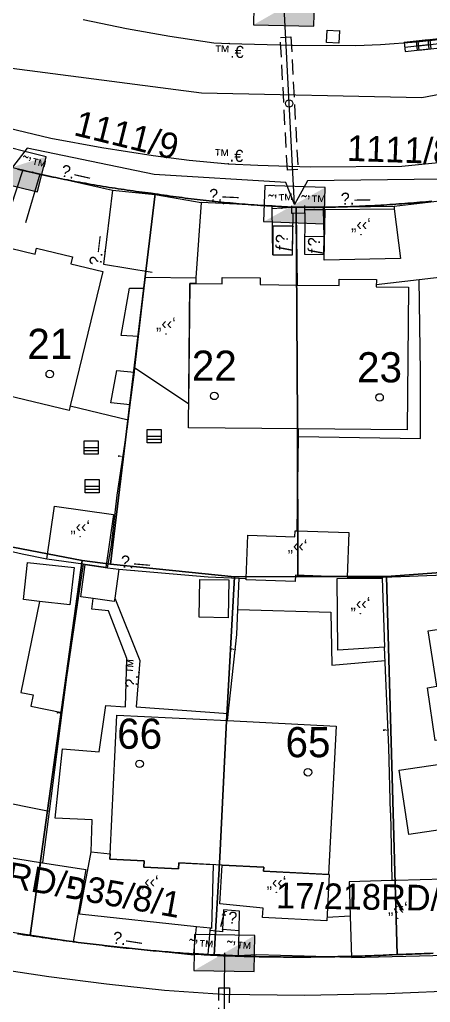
# Model space of a CAD drawing. Header units: metres. Extents: x 218299 to 220222, y 572714 to 574340.
# Drawn here: x 218838.7 to 218865.9, y 573482.5 to 573547.7 of the extents above; entities that cross this region are included whole.
import ezdxf
from ezdxf.enums import TextEntityAlignment as Align

# ---------------------------------------------------------------- set-up
doc = ezdxf.new("R2010")
doc.units = ezdxf.units.M
doc.header["$MEASUREMENT"] = 0
doc.linetypes.add('DASH15', pattern=[1.5, 1, -0.5])
for name, color, linetype in [('1602', 44, 'Continuous'), ('1603', 44, 'Continuous'), ('6151', 102, 'CABLEUNDEXIST03'), ('6261', 7, 'Continuous'), ('6701', 7, 'DASH15'), ('6916', 7, 'Continuous'), ('A_POINTS', 2, 'Continuous'), ('M2200', 253, 'Continuous'), ('M2207', 253, 'Continuous'), ('M2401', 7, 'Continuous'), ('M2404', 7, 'Continuous'), ('M2407', 253, 'Continuous'), ('M2408', 253, 'Continuous'), ('M2412', 253, 'Continuous'), ('M2420', 253, 'Continuous'), ('M2601', 253, 'Continuous'), ('M2602', 253, 'Continuous'), ('M2605', 253, 'Continuous'), ('M2612', 253, 'Continuous'), ('M4903', 253, 'Continuous'), ('M5203', 253, 'Continuous'), ('M5250', 253, 'Continuous')]:
    doc.layers.add(name, color=color, linetype=linetype)
doc.styles.add('HEBTXT', font='HEBTXT')
doc.styles.add('MAVAT_HEBTXT', font='HEBTXT')
doc.linetypes.add('CABLEUNDEXIST03', pattern='A,3.5,[222,elecad.shx,S=0.01,R=0,X=0,Y=0],1.5', length=5)

# ---------------------------------------------------------------- blocks, each defined once
blk = doc.blocks.new('6261')
blk.add_lwpolyline([(-2, -1.2), (2, -1.2), (2, 1.2), (-2, 1.2)], close=True)
at = {"color": 0}
blk.add_solid([(2, 1.2), (-2, -1.2), (2, -1.2)], dxfattribs=at)
at = {"color": 0, "style": 'HEBTXT'}
blk.add_attdef('PIL_NAME', (2.689, 2.418), '', height=1.7, dxfattribs=at)
at = {"style": 'HEBTXT'}
blk.add_attdef('CAMUT_MONIM', (2.489, 0.218), '', height=1.7, dxfattribs=at)
at = {"color": 0, "style": 'HEBTXT', "flags": 1}
for tag, p in [('TYPE', (2.585, -1.773)), ('MAP_TYPE', (2.689, -3.782))]:
    blk.add_attdef(tag, p, '', height=1.7, dxfattribs=at)
blk = doc.blocks.new('6916')
at = {"layer": 'A_POINTS'}
blk.add_circle((0, 0), 0.25, dxfattribs=at)
at = {"color": 0, "style": 'HEBTXT'}
for tag, p in [('HTCH', (0.006, 3.527)), ('PIPE', (0.049, 1.33))]:
    blk.add_attdef(tag, text='', height=1.7, dxfattribs=at).set_placement(p, align=Align.MIDDLE_CENTER)
blk = doc.blocks.new('1603')
at = {"layer": 'A_POINTS'}
blk.add_circle((0, 0), 0.25, dxfattribs=at)
at = {"color": 0, "style": 'HEBTXT'}
blk.add_attdef('PARCEL_NUM', text='', height=2, dxfattribs=at).set_placement((0, 1), align=Align.CENTER)
at = {"color": 0, "style": 'HEBTXT', "flags": 1}
blk.add_attdef('LOT_NUM', text='', height=2, dxfattribs=at).set_placement((0, -2.5), align=Align.CENTER)
blk = doc.blocks.new('M2404')
blk.add_circle((0, 0), 0.025)
at = {"style": 'MAVAT_HEBTXT'}
blk.add_attdef('NAME', text='', height=0.8, dxfattribs=at).set_placement((0, 1.59), align=Align.MIDDLE)
blk = doc.blocks.new('M2407')
blk.add_circle((0, 0), 0.025)
at = {"style": 'MAVAT_HEBTXT'}
blk.add_attdef('NAME', text='', height=0.8, dxfattribs=at).set_placement((0, 1.59), align=Align.MIDDLE)
blk = doc.blocks.new('M2601')
blk.add_circle((0, 0), 0.025)
at = {"style": 'MAVAT_HEBTXT'}
blk.add_attdef('NAME', text='', height=0.8, dxfattribs=at).set_placement((0, 1.59), align=Align.MIDDLE)
blk = doc.blocks.new('M2605')
blk.add_circle((0, 0), 0.025)
at = {"style": 'MAVAT_HEBTXT'}
blk.add_attdef('NAME', text='', height=0.8, dxfattribs=at).set_placement((0, 1.59), align=Align.MIDDLE)
blk = doc.blocks.new('M2612')
blk.add_circle((0, 0), 0.025)
at = {"style": 'MAVAT_HEBTXT'}
blk.add_attdef('NAME', text='', height=0.8, dxfattribs=at).set_placement((0, 1.59), align=Align.MIDDLE)
blk = doc.blocks.new('M2207')
blk.add_circle((0, 0), 0.025)
at = {"style": 'MAVAT_HEBTXT'}
blk.add_attdef('NAME', text='', height=0.8, dxfattribs=at).set_placement((0, 1.59), align=Align.MIDDLE)
blk = doc.blocks.new('M2412')
blk.add_circle((0, 0), 0.025)
at = {"style": 'MAVAT_HEBTXT'}
blk.add_attdef('NAME', text='', height=0.8, dxfattribs=at).set_placement((0, 1.59), align=Align.MIDDLE)
blk = doc.blocks.new('M5250')
blk.add_circle((0, 0), 0.025)
at = {"style": 'MAVAT_HEBTXT'}
blk.add_attdef('NAME', text='', height=0.8, dxfattribs=at).set_placement((0, 1.25), align=Align.MIDDLE)
blk = doc.blocks.new('M5203')
for points in [[(1.54, -1.47), (-1.54, -1.47), (-1.54, 1.47), (1.54, 1.47)], [(-1.54, 0), (1.54, 0)], [(1.54, 1.47), (1.54, -1.47)], [(-1.54, -0.66), (1.54, -0.66)]]:
    blk.add_lwpolyline(points)
at = {"style": 'MAVAT_HEBTXT', "flags": 1}
for tag, p in [('MARK', (0, 3.2)), ('HEIGHT', (0, -3.3)), ('NAME', (0, -5.87))]:
    blk.add_attdef(tag, text='', height=0.8, dxfattribs=at).set_placement(p, align=Align.MIDDLE)
blk = doc.blocks.new('M4903')
blk.add_lwpolyline([(-1.6, -0.59), (1.6, -0.59), (1.6, 0.62), (-1.6, 0.62)], close=True)
for points in [[(-1.57, 0), (1.57, 0)], [(0, 0.62), (0, -0.59)]]:
    blk.add_lwpolyline(points)
at = {"style": 'MAVAT_HEBTXT', "flags": 1}
for tag, p in [('MARK', (0, 1.87)), ('IL', (0, -6.97))]:
    blk.add_attdef(tag, text='', height=0.8, dxfattribs=at).set_placement(p, align=Align.MIDDLE)
at = {"style": 'MAVAT_HEBTXT'}
for tag, p in [('HEIGHT', (0, -1.84)), ('NAME', (0, -4.41))]:
    blk.add_attdef(tag, text='', height=0.8, dxfattribs=at).set_placement(p, align=Align.MIDDLE)
blk = doc.blocks.new('111')
at = {"layer": 'M2200'}
blk.add_polyline3d([(218837.223, 573532.717, 579.277), (218839.675, 573532.124, 579.291), (218839.772, 573532.526, 579.291), (218842.155, 573531.95, 579.291), (218842.043, 573531.488, 579.291), (218844.163, 573530.975, 579.291), (218842.011, 573522.072, 579.436), (218841.932, 573521.746, 579.441), (218834.849, 573523.458, 579.351)], dxfattribs=at)
for points in [[(218864.323, 573520.468, 579.651), (218857.133, 573520.536, 579.651), (218849.829, 573520.605, 579.651), (218849.92, 573530.182, 579.651), (218849.92, 573530.182, 579.651), (218852.06, 573530.162, 579.651), (218852.064, 573530.567, 579.651), (218854.595, 573530.543, 579.651), (218854.591, 573530.099, 579.651), (218857.056, 573530.075, 579.651), (218859.809, 573530.049, 579.651), (218859.813, 573530.464, 579.651), (218862.278, 573530.441, 579.651), (218862.274, 573529.953, 579.651), (218864.413, 573529.933, 579.651), (218864.323, 573520.468, 579.651)], [(218882.498, 573493.651, 576.6), (218875.487, 573492.597, 576.6), (218875.836, 573489.966, 575.88), (218875.65, 573489.94, 575.88), (218868.681, 573488.961, 575.88), (218868.681, 573488.961, 575.88), (218868.285, 573491.59, 576.6), (218868.159, 573491.571, 576.6), (218867.77, 573494.156, 577.56), (218866.652, 573493.988, 577.078), (218864.425, 573493.653, 576.12), (218863.784, 573497.911, 576.36), (218867.235, 573498.43, 579.48), (218866.998, 573500.006, 580.2), (218866.181, 573499.883, 580.2), (218865.655, 573503.381, 579.72), (218866.274, 573503.474, 579.72), (218865.72, 573507.157, 578.04), (218870.982, 573507.949, 578.04), (218871.081, 573507.296, 578.28), (218880.644, 573508.734, 580.44), (218881.576, 573502.536, 580.44), (218881.171, 573502.475, 580.44)], [(218845.099, 573501.561, 576.951), (218852.417, 573501.198, 576.981), (218859.607, 573500.841, 577.011), (218859.118, 573490.998, 577.011), (218854.81, 573491.212, 577.011), (218854.81, 573491.212, 577.011), (218854.824, 573491.485, 577.041), (218854.824, 573491.485, 577.041), (218852.073, 573491.622, 577.041), (218849.206, 573491.765, 577.041), (218849.206, 573491.765, 577.041), (218849.187, 573491.375, 577.071), (218846.89, 573491.489, 577.041), (218846.89, 573491.489, 577.041), (218846.91, 573491.907, 577.041), (218846.91, 573491.907, 577.041), (218844.625, 573492.021, 577.041), (218844.625, 573492.021, 577.041), (218844.642, 573492.379, 577.038)]]:
    blk.add_polyline3d(points, close=True, dxfattribs=at)
at = {"layer": 'M2207'}
for points in [[(218863.88, 573531.829, 579.405), (218858.83, 573531.719, 579.405), (218858.882, 573535.088, 579.345), (218863.451, 573535.128, 579.255), (218863.451, 573535.128, 579.255)], [(218849.92, 573530.182, 579.465), (218849.844, 573522.206, 579.465), (218846.284, 573524.558, 579.045), (218846.284, 573524.558, 579.045), (218846.533, 573526.666, 579.077), (218846.909, 573529.862, 579.124), (218846.995, 573530.592, 579.135), (218850.32, 573530.56, 579.435), (218850.32, 573530.56, 579.435), (218850.317, 573530.178, 579.435)], [(218844.366, 573511.35, 578.991), (218842.999, 573511.543, 578.97), (218842.861, 573511.562, 578.968), (218840.465, 573511.9, 578.931), (218840.465, 573511.9, 578.931), (218840.962, 573515.425, 579.111), (218844.862, 573514.872, 579.171), (218844.366, 573511.35, 578.991)], [(218853.664, 573510.533, 578.901), (218853.667, 573510.625, 578.912), (218853.766, 573513.497, 579.261), (218856.877, 573513.39, 579.321), (218856.891, 573513.784, 579.261), (218857.039, 573513.778, 579.256), (218860.456, 573513.661, 579.141), (218860.355, 573510.712, 579.141), (218860.355, 573510.712, 579.141), (218856.925, 573510.83, 579.201), (218856.911, 573510.422, 578.961)], [(218839.174, 573511.681, 576.021), (218842.261, 573511.341, 575.991), (218841.99, 573508.883, 575.991), (218839.981, 573509.105, 576.011), (218838.903, 573509.223, 576.021), (218839.174, 573511.681, 576.021)], [(218842.699, 573509.401, 576.201), (218842.999, 573511.543, 576.201), (218844.48, 573511.335, 576.201), (218845.223, 573511.231, 576.201), (218845.223, 573511.231, 576.201), (218844.955, 573509.319, 576.201), (218844.922, 573509.089, 576.201), (218843.527, 573509.284, 576.201), (218842.699, 573509.401, 576.201)], [(218850.554, 573508.047, 576.141), (218850.588, 573510.549, 576.171), (218852.505, 573510.524, 576.171), (218852.472, 573508.021, 576.141), (218850.554, 573508.047, 576.141)], [(218859.736, 573505.868, 576.951), (218859.684, 573510.62, 576.891), (218862.665, 573510.653, 576.861), (218862.824, 573506.065, 576.921), (218862.824, 573506.065, 576.921)], [(218846.89, 573491.489, 576.801), (218849.187, 573491.375, 576.801), (218849.206, 573491.765, 576.801), (218851.477, 573491.652, 576.801), (218851.371, 573487.422, 576.801), (218851.288, 573487.431, 576.8), (218850.358, 573487.532, 576.791), (218842.622, 573488.37, 576.711), (218843.398, 573492.51, 576.771), (218843.398, 573492.51, 576.771), (218844.642, 573492.379, 576.771), (218844.625, 573492.021, 576.771), (218846.91, 573491.907, 576.771)], [(218854.81, 573491.212, 576.951), (218859.154, 573490.996, 576.951), (218859.001, 573487.93, 576.951), (218854.74, 573488.142, 576.951), (218854.772, 573488.777, 576.951), (218851.909, 573489.062, 576.891), (218852.073, 573491.622, 576.921), (218854.824, 573491.485, 576.921)], [(218866.75, 573490.692, 575.7), (218866.75, 573490.692, 575.7), (218863.619, 573490.603, 575.7), (218863.311, 573490.594, 575.7), (218860.488, 573490.514, 575.7), (218860.553, 573488.232, 575.59), (218860.63, 573485.499, 575.46), (218860.63, 573485.499, 575.46), (218866.913, 573485.647, 575.46), (218866.906, 573485.859, 575.47), (218866.81, 573488.835, 575.611)]]:
    blk.add_polyline3d(points, close=True, dxfattribs=at)
at = {"layer": 'M2401'}
for points in [[(218868.211, 573483.299, 572.734), (218862.972, 573483.081, 572.734), (218857.529, 573482.987, 572.888), (218852.085, 573483.042, 572.974), (218848.26, 573483.315, 572.944), (218844.419, 573483.729, 572.907), (218840.586, 573484.222, 572.885), (218836.765, 573484.793, 572.878)], [(218818.978, 573548.456, 575.786), (218820.768, 573547.353, 575.798), (218822.599, 573546.32, 575.811), (218824.468, 573545.357, 575.827), (218826.372, 573544.466, 575.844), (218828.309, 573543.648, 575.863), (218830.275, 573542.904, 575.884), (218832.209, 573542.255, 575.906), (218835.644, 573541.036, 576.026), (218840.729, 573539.81, 576.146), (218844.104, 573539.201, 576.145), (218847.493, 573538.671, 576.158), (218849.876, 573538.345, 576.176), (218852.466, 573538.111, 576.236), (218854.426, 573538.015, 576.356), (218857.885, 573537.911, 576.446), (218863.962, 573537.952, 576.476), (218866.619, 573538.23, 576.462)], [(218842.858, 573547.669, 576.044), (218845.728, 573547.08, 576.056), (218848.613, 573546.569, 576.08), (218851.511, 573546.136, 576.117), (218852.527, 573546.096, 576.117), (218856.728, 573545.984, 576.11), (218860.929, 573545.949, 576.087), (218862.553, 573546.025, 576.072), (218864.968, 573546.203, 576.064), (218867.376, 573546.459, 576.073)]]:
    blk.add_polyline3d(points, dxfattribs=at)
at = {"layer": 'M2404'}
for points in [[(218868.211, 573483.299, 572.734), (218862.972, 573483.081, 572.734), (218857.529, 573482.987, 572.888), (218852.085, 573483.042, 572.974), (218848.26, 573483.315, 572.944), (218844.419, 573483.729, 572.907), (218840.586, 573484.222, 572.885), (218836.765, 573484.793, 572.878)], [(218818.978, 573548.456, 575.786), (218820.768, 573547.353, 575.798), (218822.599, 573546.32, 575.811), (218824.468, 573545.357, 575.827), (218826.372, 573544.466, 575.844), (218828.309, 573543.648, 575.863), (218830.275, 573542.904, 575.884), (218832.209, 573542.255, 575.906), (218835.644, 573541.036, 576.026), (218840.729, 573539.81, 576.146), (218844.104, 573539.201, 576.145), (218847.493, 573538.671, 576.158), (218849.876, 573538.345, 576.176), (218852.466, 573538.111, 576.236), (218854.426, 573538.015, 576.356), (218857.885, 573537.911, 576.446), (218863.962, 573537.952, 576.476), (218866.619, 573538.23, 576.462)], [(218842.858, 573547.669, 576.044), (218845.728, 573547.08, 576.056), (218848.613, 573546.569, 576.08), (218851.511, 573546.136, 576.117), (218852.527, 573546.096, 576.117), (218856.728, 573545.984, 576.11), (218860.929, 573545.949, 576.087), (218862.553, 573546.025, 576.072), (218864.968, 573546.203, 576.064), (218867.376, 573546.459, 576.073)]]:
    blk.add_polyline3d(points, dxfattribs=at)
at = {"layer": 'M2407'}
for points in [[(218838.863, 573537.705, 577.935), (218837.223, 573532.717, 577.935)], [(218857.126, 573520.043, 576.975), (218865.193, 573519.905, 577.005), (218865.196, 573524.302, 577.125), (218865.11, 573530.441, 576.945)], [(218846.533, 573526.666, 576.798), (218845.376, 573526.728, 576.798), (218845.923, 573529.866, 576.798), (218846.909, 573529.862, 576.798)], [(218845.978, 573522.127, 576.828), (218844.693, 573522.255, 576.828), (218845.096, 573524.414, 576.828), (218846.252, 573524.306, 576.828)], [(218842.011, 573522.072, 576.78), (218845.853, 573521.137, 576.78)], [(218839.981, 573509.105, 574.162), (218838.727, 573503.057, 574.132), (218839.549, 573502.919, 574.132), (218839.395, 573502.146, 574.132), (218841.452, 573501.74, 574.132)], [(218843.398, 573492.51, 574.385), (218843.459, 573494.632, 574.385), (218841.02, 573494.734, 574.325), (218841.493, 573499.337, 574.325), (218843.93, 573499.13, 574.325), (218844.36, 573502.2, 574.325), (218845.664, 573502.113, 574.325), (218845.752, 573505.32, 574.325), (218844.548, 573508.473, 574.34), (218843.433, 573508.597, 574.34), (218843.527, 573509.284, 574.34)], [(218844.955, 573509.319, 574.34), (218846.616, 573505.18, 574.34), (218846.376, 573502.121, 574.325), (218852.468, 573501.666, 574.325)], [(218853.11, 573508.563, 574.355), (218859.267, 573508.381, 574.415), (218859.337, 573504.88, 574.415), (218862.861, 573505.178, 574.415)], [(218840.608, 573495.182, 574.132), (218836.751, 573495.938, 574.132), (218835.308, 573489.247, 574.012), (218834.402, 573489.401, 574.012)], [(218860.553, 573488.232, 574.399), (218859.012, 573488.137, 574.399)]]:
    blk.add_polyline3d(points, dxfattribs=at)
at = {"layer": 'M2408'}
for points in [[(218844.798, 573536.372, 576.195), (218847.637, 573536.072, 576.255), (218850.673, 573535.54, 576.255)], [(218863.465, 573535.299, 576.525), (218867.204, 573535.738, 576.494), (218869.667, 573536.066, 576.495)], [(218842.191, 573486.532, 572.925), (218836.14, 573487.47, 572.895)]]:
    blk.add_polyline3d(points, dxfattribs=at)
at = {"layer": 'M2412'}
for points in [[(218855.415, 573532.081, 577.035), (218856.733, 573532.069, 577.035), (218856.751, 573533.967, 576.525), (218855.433, 573533.979, 576.525), (218855.415, 573532.081, 577.035)], [(218857.511, 573532.11, 576.975), (218858.801, 573532.098, 576.975), (218858.812, 573533.279, 576.495), (218857.522, 573533.291, 576.495), (218857.511, 573532.11, 576.975)], [(218853.222, 573488.567, 574.38), (218852.16, 573488.665, 574.38), (218852.096, 573487.37, 573.18), (218853.188, 573487.292, 573.18)]]:
    blk.add_polyline3d(points, close=True, dxfattribs=at)
at = {"layer": 'M2420', "linetype": 'Continuous', "lineweight": -3}
blk.add_lwpolyline([(218808, 573559.81), (218823.2, 573550.5), (218835.41, 573544.81), (218850.7, 573542.81), (218865.3, 573542.5), (218880.41, 573545.38), (218892.2, 573549.81), (218899.91, 573554.81), (218905.3, 573557.31), (218919.09, 573568.19), (218928.2, 573583.69), (218933.59, 573595.81), (218935.8, 573615), (218936.938, 573617.207), (218933.5, 573635.5), (218931.193, 573638.756), (218930.8, 573639.31), (218921.59, 573659.81), (218908.988, 573677.282)], dxfattribs=at)
at = {"layer": 'M2601'}
for points in [[(218857.056, 573530.075, 579.435), (218856.986, 573534.855, 579.318)], [(218844.734, 573512.821, 579.18), (218845.111, 573516.135, 579.27), (218845.793, 573520.665, 579.09), (218845.978, 573522.127, 579.112), (218846.252, 573524.306, 579.146), (218846.284, 573524.558, 579.15)], [(218857.039, 573513.778, 578.595), (218857.126, 573520.043, 578.873), (218857.133, 573520.536, 578.895)], [(218844.48, 573511.335, 578.46), (218844.734, 573512.821, 578.58), (218844.734, 573512.821, 578.58)], [(218842.861, 573511.562, 575.832), (218841.754, 573504.087, 575.892), (218841.452, 573501.74, 575.892), (218840.608, 573495.182, 575.892), (218840.17, 573491.783, 575.892)], [(218852.417, 573501.198, 576.455), (218853.036, 573506.907, 576.485), (218853.11, 573508.563, 576.485), (218853.202, 573510.644, 576.485)], [(218863.225, 573495.085, 575.85), (218863.102, 573499.427, 575.88), (218862.824, 573506.065, 575.88)], [(218863.225, 573495.085, 575.85), (218863.311, 573490.594, 575.67)], [(218840.049, 573491.801, 574.605), (218839.332, 573486.975, 574.605)]]:
    blk.add_polyline3d(points, dxfattribs=at)
at = {"layer": 'M2602'}
for points in [[(218832.178, 573539.381, 578.175), (218836.815, 573538.165, 578.055), (218838.863, 573537.705, 578.048), (218839.016, 573537.671, 578.047)], [(218856.651, 573535.315, 577.95), (218856.653, 573535.212, 577.95), (218856.663, 573534.846, 577.95), (218856.76, 573534.848, 577.95)], [(218857.537, 573534.87, 577.95), (218857.544, 573535.077, 577.95), (218857.544, 573535.339, 577.95)], [(218851.938, 573485.68, 574.47), (218851.141, 573485.692, 574.47), (218851.141, 573485.692, 574.47), (218851.28, 573487.283, 574.47)]]:
    blk.add_polyline3d(points, dxfattribs=at)
at = {"layer": 'M2605'}
for points in [[(218839.068, 573534.215, 576.615), (218840.008, 573537.448, 576.615), (218844.798, 573536.372, 576.705)], [(218862.275, 573530.109, 577.125), (218865.11, 573530.441, 577.125), (218867.017, 573530.665, 577.125), (218867.149, 573530.68, 577.125), (218870.343, 573531.055, 577.125), (218870.305, 573531.339, 577.127), (218869.667, 573536.066, 577.155), (218869.667, 573536.066, 577.155), (218874.856, 573536.829, 577.275), (218874.856, 573536.829, 577.275), (218875.451, 573533.709, 577.215)], [(218844.798, 573536.372, 576.705), (218844.211, 573531.457, 576.825), (218847.437, 573530.93, 576.825)], [(218855.415, 573532.081, 577.035), (218855.383, 573535.122, 577.035), (218855.381, 573535.327, 577.035), (218850.673, 573535.54, 576.975), (218850.673, 573535.54, 576.975), (218850.673, 573535.54, 576.975), (218850.32, 573530.56, 576.975)], [(218858.801, 573532.123, 577.035), (218858.812, 573533.279, 577.035), (218858.776, 573535.083, 577.035), (218858.774, 573535.236, 577.035), (218863.465, 573535.299, 577.035), (218863.465, 573535.299, 577.035), (218863.451, 573535.128, 577.035)], [(218856.733, 573532.069, 577.035), (218856.76, 573534.848, 576.974), (218857.537, 573534.87, 576.974)], [(218857.537, 573534.87, 576.975), (218857.537, 573534.87, 576.975), (218857.537, 573534.87, 576.975), (218857.511, 573532.11, 576.975)], [(218840.465, 573511.9, 576.555), (218838.819, 573512.233, 576.555), (218832.115, 573513.783, 576.555), (218832.099, 573513.788, 576.555), (218825.012, 573515.78, 576.555), (218823.848, 573516.196, 576.555), (218823.848, 573516.196, 576.555)], [(218845.223, 573511.231, 576.315), (218851.133, 573510.731, 576.315), (218853.202, 573510.644, 576.315), (218853.667, 573510.625, 576.315)], [(218860.355, 573510.712, 576.525), (218862.728, 573510.716, 576.525), (218866.79, 573510.862, 576.525), (218869.195, 573511.003, 576.525), (218869.195, 573511.003, 576.525)], [(218829.751, 573492.275, 574.032), (218829.694, 573492.022, 574.032), (218829.03, 573489.068, 574.032), (218828.982, 573488.853, 574.032), (218836.14, 573487.47, 574.032), (218836.14, 573487.47, 574.032), (218836.873, 573492.295, 574.032), (218840.049, 573491.801, 574.094), (218843.04, 573491.337, 574.152), (218842.191, 573486.532, 574.152), (218842.191, 573486.532, 574.152), (218850.193, 573485.666, 574.212), (218850.201, 573485.759, 574.212), (218850.358, 573487.532, 574.212)], [(218852.16, 573488.665, 574.38), (218852.096, 573487.37, 574.38), (218852.088, 573487.203, 574.38), (218851.273, 573487.284, 574.38), (218851.288, 573487.431, 574.38)], [(218854.357, 573485.671, 574.41), (218853.143, 573485.602, 574.38), (218853.143, 573485.602, 574.38), (218853.188, 573487.292, 574.38), (218853.222, 573488.567, 574.38)], [(218860.63, 573485.499, 574.41), (218854.357, 573485.671, 574.41)]]:
    blk.add_polyline3d(points, dxfattribs=at)
at = {"layer": 'M2612'}
for points in [[(218839.016, 573537.671, 578.047), (218840.008, 573537.448, 578.044)], [(218856.653, 573535.212, 578.16), (218855.383, 573535.122, 578.16)], [(218857.544, 573535.077, 578.175), (218858.776, 573535.083, 578.175)], [(218851.141, 573485.692, 574.365), (218850.201, 573485.759, 574.365)], [(218853.143, 573485.602, 574.485), (218851.938, 573485.68, 574.515)]]:
    blk.add_polyline3d(points, dxfattribs=at)
at = {"layer": 'M5250'}
blk.add_polyline3d([(218858.966, 573546.162, 576.187), (218859.01, 573546.969, 576.187), (218859.831, 573546.924, 576.187), (218859.787, 573546.117, 576.187), (218858.966, 573546.162, 576.187)], dxfattribs=at)
at = {"layer": 'M2207'}
ref = blk.add_blockref('M2207', (218861.255, 573533.413), dxfattribs=dict(at, xscale=0.5, yscale=0.5, zscale=0.5))
ref.add_attrib('NAME', '„‹‹‘', dxfattribs={"layer": '0', "height": 0.8, "style": 'MAVAT_HEBTXT'}).set_placement((218861.255, 573534.038), align=Align.MIDDLE)
ref = blk.add_blockref('M2207', (218848.342, 573526.836), dxfattribs=dict(at, xscale=0.5, yscale=0.5, zscale=0.5))
ref.add_attrib('NAME', '„‹‹‘', dxfattribs={"layer": '0', "height": 0.8, "style": 'MAVAT_HEBTXT'}).set_placement((218848.342, 573527.461), align=Align.MIDDLE)
ref = blk.add_blockref('M2207', (218842.663, 573513.387), dxfattribs=dict(at, xscale=0.5, yscale=0.5, zscale=0.5))
ref.add_attrib('NAME', '„‹‹‘', dxfattribs={"layer": '0', "height": 0.8, "style": 'MAVAT_HEBTXT'}).set_placement((218842.663, 573514.012), align=Align.MIDDLE)
ref = blk.add_blockref('M2207', (218857.056, 573512.11), dxfattribs=dict(at, xscale=0.5, yscale=0.5, zscale=0.5))
ref.add_attrib('NAME', '„‹‹‘', dxfattribs={"layer": '0', "height": 0.8, "style": 'MAVAT_HEBTXT'}).set_placement((218857.056, 573512.735), align=Align.MIDDLE)
ref = blk.add_blockref('M2207', (218861.219, 573508.287), dxfattribs=dict(at, xscale=0.5, yscale=0.5, zscale=0.5))
ref.add_attrib('NAME', '„‹‹‘', dxfattribs={"layer": '0', "height": 0.8, "style": 'MAVAT_HEBTXT'}).set_placement((218861.219, 573508.912), align=Align.MIDDLE)
ref = blk.add_blockref('M2207', (218847.204, 573489.839), dxfattribs=dict(at, xscale=0.5, yscale=0.5, zscale=0.5))
ref.add_attrib('NAME', '„‹‹‘', dxfattribs={"layer": '0', "height": 0.8, "style": 'MAVAT_HEBTXT'}).set_placement((218847.204, 573490.464), align=Align.MIDDLE)
ref = blk.add_blockref('M2207', (218855.663, 573489.809), dxfattribs=dict(at, xscale=0.5, yscale=0.5, zscale=0.5))
ref.add_attrib('NAME', '„‹‹‘', dxfattribs={"layer": '0', "height": 0.8, "style": 'MAVAT_HEBTXT'}).set_placement((218855.663, 573490.434), align=Align.MIDDLE)
ref = blk.add_blockref('M2207', (218863.698, 573488.087), dxfattribs=dict(at, xscale=0.5, yscale=0.5, zscale=0.5))
ref.add_attrib('NAME', '„‹‹‘', dxfattribs={"layer": '0', "height": 0.8, "style": 'MAVAT_HEBTXT'}).set_placement((218863.698, 573488.712), align=Align.MIDDLE)
at = {"layer": 'M2404'}
ref = blk.add_blockref('M2404', (218852.527, 573546.096), dxfattribs=dict(at, xscale=0.5, yscale=0.5, zscale=0.5))
ref.add_attrib('NAME', '™.€', dxfattribs={"layer": '0', "height": 0.8, "rotation": 358.46188, "style": 'MAVAT_HEBTXT'}).set_placement((218852.513, 573545.547), align=Align.MIDDLE)
ref = blk.add_blockref('M2404', (218852.466, 573538.111), dxfattribs=dict(at, xscale=0.5, yscale=0.5, zscale=0.5))
ref.add_attrib('NAME', '™.€', dxfattribs={"layer": '0', "height": 0.8, "rotation": 358.28709, "style": 'MAVAT_HEBTXT'}).set_placement((218852.482, 573538.661), align=Align.MIDDLE)
at = {"layer": 'M2407'}
ref = blk.add_blockref('M2407', (218846.553, 573504.384), dxfattribs=dict(at, xscale=0.5, yscale=0.5, zscale=0.5))
ref.add_attrib('NAME', '\x8e.™', dxfattribs={"layer": '0', "height": 0.8, "rotation": 85.52395, "style": 'MAVAT_HEBTXT'}).set_placement((218846.097, 573504.349), align=Align.MIDDLE)
at = {"layer": 'M2412'}
ref = blk.add_blockref('M2412', (218856.751, 573533.967), dxfattribs=dict(at, xscale=0.5, yscale=0.5, zscale=0.5))
ref.add_attrib('NAME', 'ƒ\x8e', dxfattribs={"layer": '0', "height": 0.8, "rotation": 89.45757, "style": 'MAVAT_HEBTXT'}).set_placement((218856.129, 573532.847), align=Align.MIDDLE)
ref = blk.add_blockref('M2412', (218858.806, 573532.634), dxfattribs=dict(at, xscale=0.5, yscale=0.5, zscale=0.5))
ref.add_attrib('NAME', 'ƒ\x8e', dxfattribs={"layer": '0', "height": 0.8, "rotation": 89.45757, "style": 'MAVAT_HEBTXT'}).set_placement((218858.256, 573532.639), align=Align.MIDDLE)
ref = blk.add_blockref('M2412', (218852.102, 573487.369), dxfattribs=dict(at, xscale=0.5, yscale=0.5, zscale=0.5))
ref.add_attrib('NAME', 'ƒ\x8e', dxfattribs={"layer": '0', "height": 0.8, "rotation": 355.9051, "style": 'MAVAT_HEBTXT'}).set_placement((218852.459, 573488.043), align=Align.MIDDLE)
at = {"layer": 'M2601'}
ref = blk.add_blockref('M2601', (218845.496, 573518.69), dxfattribs=dict(at, xscale=0.5, yscale=0.5, zscale=0.5))
ref.add_attrib('NAME', '‚', dxfattribs={"layer": '0', "height": 0.8, "rotation": 81.43301, "style": 'MAVAT_HEBTXT'}).set_placement((218844.952, 573518.772), align=Align.MIDDLE)
ref = blk.add_blockref('M2601', (218852.928, 573505.912), dxfattribs=dict(at, xscale=0.5, yscale=0.5, zscale=0.5))
ref.add_attrib('NAME', '‚', dxfattribs={"layer": '0', "height": 0.8, "rotation": 83.80999, "style": 'MAVAT_HEBTXT'}).set_placement((218852.381, 573505.971), align=Align.MIDDLE)
ref = blk.add_blockref('M2601', (218841.444, 573501.682), dxfattribs=dict(at, xscale=0.5, yscale=0.5, zscale=0.5))
ref.add_attrib('NAME', '‚', dxfattribs={"layer": '0', "height": 0.8, "rotation": 82.66614, "style": 'MAVAT_HEBTXT'}).set_placement((218840.899, 573501.753), align=Align.MIDDLE)
ref = blk.add_blockref('M2601', (218863.054, 573500.576), dxfattribs=dict(at, xscale=0.5, yscale=0.5, zscale=0.5))
ref.add_attrib('NAME', '‚', dxfattribs={"layer": '0', "height": 0.8, "rotation": 92.40071, "style": 'MAVAT_HEBTXT'}).set_placement((218862.505, 573500.553), align=Align.MIDDLE)
at = {"layer": 'M2605'}
ref = blk.add_blockref('M2605', (218842.271, 573536.94), dxfattribs=dict(at, xscale=0.5, yscale=0.5, zscale=0.5))
ref.add_attrib('NAME', '\x9a.—', dxfattribs={"layer": '0', "height": 0.8, "rotation": 347.3414, "style": 'MAVAT_HEBTXT'}).set_placement((218842.392, 573537.476), align=Align.MIDDLE)
ref = blk.add_blockref('M2605', (218852.155, 573535.473), dxfattribs=dict(at, xscale=0.5, yscale=0.5, zscale=0.5))
ref.add_attrib('NAME', '\x9a.—', dxfattribs={"layer": '0', "height": 0.8, "rotation": 357.41591, "style": 'MAVAT_HEBTXT'}).set_placement((218852.18, 573536.022), align=Align.MIDDLE)
ref = blk.add_blockref('M2605', (218860.911, 573535.265), dxfattribs=dict(at, xscale=0.5, yscale=0.5, zscale=0.5))
ref.add_attrib('NAME', '\x9a.—', dxfattribs={"layer": '0', "height": 0.8, "rotation": 0.77171, "style": 'MAVAT_HEBTXT'}).set_placement((218860.903, 573535.815), align=Align.MIDDLE)
ref = blk.add_blockref('M2605', (218844.31, 573532.292), dxfattribs=dict(at, xscale=0.5, yscale=0.5, zscale=0.5))
ref.add_attrib('NAME', '\x9a.—', dxfattribs={"layer": '0', "height": 0.8, "rotation": 83.19084, "style": 'MAVAT_HEBTXT'}).set_placement((218843.764, 573532.357), align=Align.MIDDLE)
ref = blk.add_blockref('M2605', (218846.283, 573511.141), dxfattribs=dict(at, xscale=0.5, yscale=0.5, zscale=0.5))
ref.add_attrib('NAME', '\x9a.—', dxfattribs={"layer": '0', "height": 0.8, "rotation": 355.16835, "style": 'MAVAT_HEBTXT'}).set_placement((218846.33, 573511.689), align=Align.MIDDLE)
ref = blk.add_blockref('M2605', (218845.717, 573486.15), dxfattribs=dict(at, xscale=0.5, yscale=0.5, zscale=0.5))
ref.add_attrib('NAME', '\x9a.—', dxfattribs={"layer": '0', "height": 0.8, "rotation": 351.17037, "style": 'MAVAT_HEBTXT'}).set_placement((218845.802, 573486.694), align=Align.MIDDLE)
at = {"layer": 'M2612'}
ref = blk.add_blockref('M2612', (218839.512, 573537.559), dxfattribs=dict(at, xscale=0.5, yscale=0.5, zscale=0.5))
ref.add_attrib('NAME', '˜’™', dxfattribs={"layer": '0', "height": 0.8, "rotation": 347.3414, "style": 'MAVAT_HEBTXT'}).set_placement((218839.633, 573538.096), align=Align.MIDDLE)
ref = blk.add_blockref('M2612', (218856.018, 573535.167), dxfattribs=dict(at, xscale=0.5, yscale=0.5, zscale=0.5))
ref.add_attrib('NAME', '˜’™', dxfattribs={"layer": '0', "height": 0.8, "rotation": 4.04917, "style": 'MAVAT_HEBTXT'}).set_placement((218855.979, 573535.716), align=Align.MIDDLE)
ref = blk.add_blockref('M2612', (218858.16, 573535.08), dxfattribs=dict(at, xscale=0.5, yscale=0.5, zscale=0.5))
ref.add_attrib('NAME', '˜’™', dxfattribs={"layer": '0', "height": 0.8, "rotation": 0.27623, "style": 'MAVAT_HEBTXT'}).set_placement((218858.157, 573535.63), align=Align.MIDDLE)
ref = blk.add_blockref('M2612', (218850.671, 573485.726), dxfattribs=dict(at, xscale=0.5, yscale=0.5, zscale=0.5))
ref.add_attrib('NAME', '˜’™', dxfattribs={"layer": '0', "height": 0.8, "rotation": 355.90228, "style": 'MAVAT_HEBTXT'}).set_placement((218850.711, 573486.274), align=Align.MIDDLE)
ref = blk.add_blockref('M2612', (218852.54, 573485.641), dxfattribs=dict(at, xscale=0.5, yscale=0.5, zscale=0.5))
ref.add_attrib('NAME', '˜’™', dxfattribs={"layer": '0', "height": 0.8, "rotation": 356.29177, "style": 'MAVAT_HEBTXT'}).set_placement((218853.212, 573486.163), align=Align.MIDDLE)
at = {"layer": 'M4903', "xscale": 0.5, "yscale": 0.5, "zscale": 0.5}
for p, rotation in [((218864.943, 573545.933, 576.018), 6.160609258764261), ((218865.86, 573546.023, 576.048), 6.299116732366485)]:
    blk.add_blockref('M4903', p, dxfattribs=dict(at, rotation=rotation))
at = {"layer": 'M5203', "xscale": 0.3, "yscale": 0.3, "zscale": 0.3}
for p in [(218847.571, 573520.06, 576.828), (218843.395, 573519.314, 576.708), (218843.455, 573516.731, 576.648)]:
    blk.add_blockref('M5203', p, dxfattribs=at)
at = {"layer": 'M5250', "xscale": 0.5, "yscale": 0.5, "zscale": 0.5}
blk.add_blockref('M5250', (218859.831, 573546.924, 576.187), dxfattribs=at)

msp = doc.modelspace()

# ---------------------------------------------------------------- linework, layer by layer
at = {"layer": '1602'}
for points in [[(218838.5045, 573537.7536), (218838.6992, 573537.7077), (218838.894, 573537.6622), (218839.0888, 573537.6172), (218839.2838, 573537.5727), (218839.4789, 573537.5287), (218839.6741, 573537.4851), (218839.8694, 573537.442), (218840.0648, 573537.3994), (218840.2603, 573537.3572), (218840.4559, 573537.3155), (218840.6516, 573537.2743), (218840.8474, 573537.2336), (218841.0433, 573537.1933), (218841.2393, 573537.1535), (218841.4354, 573537.1141), (218841.6316, 573537.0753), (218841.8279, 573537.0369), (218842.0243, 573536.999), (218842.2207, 573536.9616), (218842.4173, 573536.9246), (218842.6139, 573536.8881), (218842.8107, 573536.8521), (218843.0075, 573536.8165), (218843.2044, 573536.7815), (218843.4014, 573536.7469), (218843.5984, 573536.7127), (218843.7956, 573536.6791), (218843.9928, 573536.6459), (218844.1901, 573536.6132), (218844.3875, 573536.581), (218844.585, 573536.5493), (218844.7825, 573536.518), (218844.9801, 573536.4872), (218845.1778, 573536.4569), (218845.3756, 573536.4271), (218845.5734, 573536.3977), (218845.7713, 573536.3688), (218845.9693, 573536.3404), (218846.1673, 573536.3125), (218846.3654, 573536.285), (218846.5636, 573536.258), (218846.7619, 573536.2315), (218846.9602, 573536.2055), (218847.1585, 573536.18), (218847.3569, 573536.1549), (218847.64, 573536.12), (218844.68, 573511.58), (218842.79, 573511.81), (218832.9, 573513.72)], [(218865.9565, 573535.6351), (218865.7574, 573535.6155), (218865.5583, 573535.5964), (218865.3592, 573535.5778), (218865.16, 573535.5597), (218864.9608, 573535.542), (218864.7616, 573535.5248), (218864.5623, 573535.5081), (218864.3629, 573535.4919), (218864.1635, 573535.4762), (218863.9641, 573535.4609), (218863.7647, 573535.4461), (218863.5652, 573535.4318), (218863.3657, 573535.418), (218863.1661, 573535.4047), (218862.9665, 573535.3918), (218862.7669, 573535.3794), (218862.5672, 573535.3675), (218862.3676, 573535.3561), (218862.1679, 573535.3452), (218861.9681, 573535.3347), (218861.7684, 573535.3248), (218861.5686, 573535.3153), (218861.3688, 573535.3063), (218861.169, 573535.2978), (218860.9692, 573535.2897), (218860.7693, 573535.2822), (218860.5694, 573535.2751), (218860.3695, 573535.2685), (218860.1696, 573535.2624), (218859.9697, 573535.2567), (218859.7698, 573535.2516), (218859.5698, 573535.2469), (218859.3699, 573535.2427), (218859.1699, 573535.239), (218858.9699, 573535.2358), (218858.77, 573535.233), (218858.57, 573535.2308), (218858.37, 573535.229), (218858.17, 573535.2277), (218857.97, 573535.2269), (218857.77, 573535.2265), (218857.57, 573535.2267), (218857.37, 573535.2273), (218857.17, 573535.2284), (218856.97, 573535.23), (218856.593, 573535.2454), (218856.3932, 573535.2543), (218856.1934, 573535.2636), (218855.9936, 573535.2735), (218855.7939, 573535.2838), (218855.5942, 573535.2946), (218855.3945, 573535.3059), (218855.1949, 573535.3176), (218854.9952, 573535.3299), (218854.7956, 573535.3426), (218854.5961, 573535.3558), (218854.3965, 573535.3695), (218854.197, 573535.3836), (218853.9976, 573535.3983), (218853.7982, 573535.4134), (218853.5988, 573535.429), (218853.3994, 573535.4451), (218853.2001, 573535.4616), (218853.0008, 573535.4787), (218852.8016, 573535.4962), (218852.6024, 573535.5142), (218852.4033, 573535.5327), (218852.2042, 573535.5517), (218852.0051, 573535.5711), (218851.8061, 573535.591), (218851.6071, 573535.6114), (218851.4082, 573535.6323), (218851.2094, 573535.6537), (218851.0106, 573535.6755), (218850.8118, 573535.6978), (218850.6131, 573535.7206), (218850.4145, 573535.7439), (218850.2159, 573535.7677), (218850.0174, 573535.7919), (218849.8189, 573535.8166), (218849.6205, 573535.8418), (218849.4222, 573535.8675), (218849.2239, 573535.8936), (218849.0257, 573535.9203), (218848.8275, 573535.9474), (218848.6294, 573535.9749), (218848.4314, 573536.003), (218848.2334, 573536.0315), (218848.0356, 573536.0605), (218847.8377, 573536.09), (218847.64, 573536.12), (218847.3569, 573536.1549), (218847.1585, 573536.18), (218846.9602, 573536.2055), (218846.7619, 573536.2315), (218846.5636, 573536.258), (218846.3654, 573536.285), (218846.1673, 573536.3125), (218845.9693, 573536.3404), (218845.7713, 573536.3688), (218845.5734, 573536.3977), (218845.3756, 573536.4271), (218845.1778, 573536.4569), (218844.9801, 573536.4872), (218844.7825, 573536.518), (218844.585, 573536.5493), (218844.3875, 573536.581), (218844.1901, 573536.6132), (218843.9928, 573536.6459), (218843.7956, 573536.6791), (218843.5984, 573536.7127), (218843.4014, 573536.7469), (218843.2044, 573536.7815), (218843.0075, 573536.8165), (218842.8107, 573536.8521), (218842.6139, 573536.8881), (218842.4173, 573536.9246), (218842.2207, 573536.9616), (218842.0243, 573536.999), (218841.8279, 573537.0369), (218841.6316, 573537.0753), (218841.4354, 573537.1141), (218841.2393, 573537.1535), (218841.0433, 573537.1933), (218840.8474, 573537.2336), (218840.6516, 573537.2743), (218840.4559, 573537.3155), (218840.2603, 573537.3572), (218840.0648, 573537.3994), (218839.8694, 573537.442), (218839.6741, 573537.4851), (218839.4789, 573537.5287), (218839.2838, 573537.5727), (218839.0888, 573537.6172), (218838.894, 573537.6622), (218838.6992, 573537.7077), (218838.5045, 573537.7536)], [(218869.25, 573511.22), (218862.94, 573510.75), (218857.07, 573510.75), (218857.05, 573521.03), (218856.97, 573535.23), (218857.17, 573535.2284), (218857.37, 573535.2273), (218857.57, 573535.2267), (218857.77, 573535.2265), (218857.97, 573535.2269), (218858.17, 573535.2277), (218858.37, 573535.229), (218858.57, 573535.2308), (218858.77, 573535.233), (218858.9699, 573535.2358), (218859.1699, 573535.239), (218859.3699, 573535.2427), (218859.5698, 573535.2469), (218859.7698, 573535.2516), (218859.9697, 573535.2567), (218860.1696, 573535.2624), (218860.3695, 573535.2685), (218860.5694, 573535.2751), (218860.7693, 573535.2822), (218860.9692, 573535.2897), (218861.169, 573535.2978), (218861.3688, 573535.3063), (218861.5686, 573535.3153), (218861.7684, 573535.3248), (218861.9681, 573535.3347), (218862.1679, 573535.3452), (218862.3676, 573535.3561), (218862.5672, 573535.3675), (218862.7669, 573535.3794), (218862.9665, 573535.3918), (218863.1661, 573535.4047), (218863.3657, 573535.418), (218863.5652, 573535.4318), (218863.7647, 573535.4461), (218863.9641, 573535.4609), (218864.1635, 573535.4762), (218864.3629, 573535.4919), (218864.5623, 573535.5081), (218864.7616, 573535.5248), (218864.9608, 573535.542), (218865.16, 573535.5597), (218865.3592, 573535.5778), (218865.5583, 573535.5964), (218865.7574, 573535.6155), (218865.9565, 573535.6351)], [(218832.9, 573513.72), (218842.79, 573511.81), (218839.36, 573486.95), (218839.103, 573486.9833), (218838.9047, 573487.0093), (218838.7065, 573487.0356), (218838.5083, 573487.0622)], [(218866.0482, 573485.7813), (218865.8484, 573485.772), (218865.6486, 573485.763), (218865.4488, 573485.7544), (218865.249, 573485.746), (218865.0492, 573485.738), (218864.8493, 573485.7302), (218864.6495, 573485.7228), (218864.4496, 573485.7156), (218864.2497, 573485.7088), (218864.0498, 573485.7022), (218863.8499, 573485.696), (218863.65, 573485.69), (218862.94, 573510.75), (218869.25, 573511.22)], [(218838.5083, 573487.0622), (218838.7065, 573487.0356), (218838.9047, 573487.0093), (218839.103, 573486.9833), (218839.36, 573486.95), (218839.5577, 573486.9196), (218839.7554, 573486.8895), (218839.9532, 573486.8597), (218840.151, 573486.8302), (218840.3488, 573486.8011), (218840.5467, 573486.7722), (218840.7447, 573486.7436), (218840.9427, 573486.7153), (218841.1407, 573486.6873), (218841.3388, 573486.6595), (218841.5369, 573486.6321), (218841.735, 573486.605), (218841.9332, 573486.5782), (218842.1315, 573486.5517), (218842.3297, 573486.5255), (218842.5281, 573486.4996), (218842.7264, 573486.474), (218842.9248, 573486.4486), (218843.1232, 573486.4236), (218843.3217, 573486.3989), (218843.5202, 573486.3745), (218843.7187, 573486.3503), (218843.9173, 573486.3265), (218844.1159, 573486.303), (218844.3146, 573486.2797), (218844.5133, 573486.2568), (218844.712, 573486.2342), (218844.9107, 573486.2118), (218845.1095, 573486.1898), (218845.3083, 573486.1681), (218845.5072, 573486.1466), (218845.706, 573486.1255), (218845.905, 573486.1047), (218846.1039, 573486.0841), (218846.3029, 573486.0639), (218846.5019, 573486.0439), (218846.7009, 573486.0243), (218846.9, 573486.0049), (218847.0991, 573485.9859), (218847.2982, 573485.9671), (218847.4973, 573485.9487), (218847.6965, 573485.9306), (218847.8957, 573485.9127), (218848.0949, 573485.8952), (218848.2942, 573485.8779), (218848.4935, 573485.861), (218848.6928, 573485.8443), (218848.8921, 573485.828), (218849.0915, 573485.8119), (218849.2908, 573485.7962), (218849.4902, 573485.7807), (218849.6897, 573485.7656), (218849.8891, 573485.7507), (218850.0886, 573485.7362), (218850.2881, 573485.7219), (218850.4876, 573485.708), (218850.6871, 573485.6943), (218850.8867, 573485.681), (218851.0863, 573485.6679), (218851.2858, 573485.6552), (218851.53, 573485.64), (218851.7298, 573485.6319), (218851.9297, 573485.624), (218852.1295, 573485.6165), (218852.3294, 573485.6092), (218852.5293, 573485.6023), (218852.7292, 573485.5957), (218852.9291, 573485.5893), (218853.129, 573485.5833), (218853.3289, 573485.5776), (218853.5288, 573485.5721), (218853.7288, 573485.567), (218853.9287, 573485.5622), (218854.1287, 573485.5576), (218854.3286, 573485.5534), (218854.5286, 573485.5495), (218854.7285, 573485.5459), (218854.9285, 573485.5425), (218855.1285, 573485.5395), (218855.3285, 573485.5368), (218855.5285, 573485.5343), (218855.7284, 573485.5322), (218855.9284, 573485.5304), (218856.1284, 573485.5289), (218856.3284, 573485.5277), (218856.5284, 573485.5267), (218856.7284, 573485.5261), (218856.9284, 573485.5258), (218857.1284, 573485.5258), (218857.3284, 573485.526), (218857.5284, 573485.5266), (218857.7284, 573485.5275), (218857.9284, 573485.5287), (218858.1284, 573485.5302), (218858.3284, 573485.532), (218858.5284, 573485.534), (218858.7284, 573485.5364), (218858.9284, 573485.5391), (218859.1283, 573485.5421), (218859.3283, 573485.5454), (218859.5283, 573485.549), (218859.7282, 573485.5529), (218859.9282, 573485.5571), (218860.1281, 573485.5615), (218860.3281, 573485.5663), (218860.528, 573485.5714), (218860.7279, 573485.5768), (218860.9279, 573485.5825), (218861.1278, 573485.5885), (218861.3277, 573485.5948), (218861.5276, 573485.6014), (218861.7275, 573485.6083), (218861.9273, 573485.6155), (218862.1272, 573485.623), (218862.327, 573485.6308), (218862.5269, 573485.6389), (218862.7267, 573485.6473), (218862.9265, 573485.656), (218863.1263, 573485.665), (218863.3261, 573485.6743), (218863.65, 573485.69), (218863.8499, 573485.696), (218864.0498, 573485.7022), (218864.2497, 573485.7088), (218864.4496, 573485.7156), (218864.6495, 573485.7228), (218864.8493, 573485.7302), (218865.0492, 573485.738), (218865.249, 573485.746), (218865.4488, 573485.7544), (218865.6486, 573485.763), (218865.8484, 573485.772), (218866.0482, 573485.7813)]]:
    msp.add_lwpolyline(points, dxfattribs=at)
for points in [[(218857.05, 573521.03), (218857.07, 573510.75), (218852.89, 573510.73), (218844.68, 573511.58), (218847.64, 573536.12), (218847.8377, 573536.09), (218848.0356, 573536.0605), (218848.2334, 573536.0315), (218848.4314, 573536.003), (218848.6294, 573535.9749), (218848.8275, 573535.9474), (218849.0257, 573535.9203), (218849.2239, 573535.8936), (218849.4222, 573535.8675), (218849.6205, 573535.8418), (218849.8189, 573535.8166), (218850.0174, 573535.7919), (218850.2159, 573535.7677), (218850.4145, 573535.7439), (218850.6131, 573535.7206), (218850.8118, 573535.6978), (218851.0106, 573535.6755), (218851.2094, 573535.6537), (218851.4082, 573535.6323), (218851.6071, 573535.6114), (218851.8061, 573535.591), (218852.0051, 573535.5711), (218852.2042, 573535.5517), (218852.4033, 573535.5327), (218852.6024, 573535.5142), (218852.8016, 573535.4962), (218853.0008, 573535.4787), (218853.2001, 573535.4616), (218853.3994, 573535.4451), (218853.5988, 573535.429), (218853.7982, 573535.4134), (218853.9976, 573535.3983), (218854.197, 573535.3836), (218854.3965, 573535.3695), (218854.5961, 573535.3558), (218854.7956, 573535.3426), (218854.9952, 573535.3299), (218855.1949, 573535.3176), (218855.3945, 573535.3059), (218855.5942, 573535.2946), (218855.7939, 573535.2838), (218855.9936, 573535.2735), (218856.1934, 573535.2636), (218856.3932, 573535.2543), (218856.593, 573535.2454), (218856.97, 573535.23)], [(218839.36, 573486.95), (218842.79, 573511.81), (218844.68, 573511.58), (218852.89, 573510.73), (218852.34, 573500.74), (218851.92, 573492.14), (218851.53, 573485.64), (218851.2858, 573485.6552), (218851.0863, 573485.6679), (218850.8867, 573485.681), (218850.6871, 573485.6943), (218850.4876, 573485.708), (218850.2881, 573485.7219), (218850.0886, 573485.7362), (218849.8891, 573485.7507), (218849.6897, 573485.7656), (218849.4902, 573485.7807), (218849.2908, 573485.7962), (218849.0915, 573485.8119), (218848.8921, 573485.828), (218848.6928, 573485.8443), (218848.4935, 573485.861), (218848.2942, 573485.8779), (218848.0949, 573485.8952), (218847.8957, 573485.9127), (218847.6965, 573485.9306), (218847.4973, 573485.9487), (218847.2982, 573485.9671), (218847.0991, 573485.9859), (218846.9, 573486.0049), (218846.7009, 573486.0243), (218846.5019, 573486.0439), (218846.3029, 573486.0639), (218846.1039, 573486.0841), (218845.905, 573486.1047), (218845.706, 573486.1255), (218845.5072, 573486.1466), (218845.3083, 573486.1681), (218845.1095, 573486.1898), (218844.9107, 573486.2118), (218844.712, 573486.2342), (218844.5133, 573486.2568), (218844.3146, 573486.2797), (218844.1159, 573486.303), (218843.9173, 573486.3265), (218843.7187, 573486.3503), (218843.5202, 573486.3745), (218843.3217, 573486.3989), (218843.1232, 573486.4236), (218842.9248, 573486.4486), (218842.7264, 573486.474), (218842.5281, 573486.4996), (218842.3297, 573486.5255), (218842.1315, 573486.5517), (218841.9332, 573486.5782), (218841.735, 573486.605), (218841.5369, 573486.6321), (218841.3388, 573486.6595), (218841.1407, 573486.6873), (218840.9427, 573486.7153), (218840.7447, 573486.7436), (218840.5467, 573486.7722), (218840.3488, 573486.8011), (218840.151, 573486.8302), (218839.9532, 573486.8597), (218839.7554, 573486.8895), (218839.5577, 573486.9196)], [(218862.94, 573510.75), (218863.65, 573485.69), (218863.3261, 573485.6743), (218863.1263, 573485.665), (218862.9265, 573485.656), (218862.7267, 573485.6473), (218862.5269, 573485.6389), (218862.327, 573485.6308), (218862.1272, 573485.623), (218861.9273, 573485.6155), (218861.7275, 573485.6083), (218861.5276, 573485.6014), (218861.3277, 573485.5948), (218861.1278, 573485.5885), (218860.9279, 573485.5825), (218860.7279, 573485.5768), (218860.528, 573485.5714), (218860.3281, 573485.5663), (218860.1281, 573485.5615), (218859.9282, 573485.5571), (218859.7282, 573485.5529), (218859.5283, 573485.549), (218859.3283, 573485.5454), (218859.1283, 573485.5421), (218858.9284, 573485.5391), (218858.7284, 573485.5364), (218858.5284, 573485.534), (218858.3284, 573485.532), (218858.1284, 573485.5302), (218857.9284, 573485.5287), (218857.7284, 573485.5275), (218857.5284, 573485.5266), (218857.3284, 573485.526), (218857.1284, 573485.5258), (218856.9284, 573485.5258), (218856.7284, 573485.5261), (218856.5284, 573485.5267), (218856.3284, 573485.5277), (218856.1284, 573485.5289), (218855.9284, 573485.5304), (218855.7284, 573485.5322), (218855.5285, 573485.5343), (218855.3285, 573485.5368), (218855.1285, 573485.5395), (218854.9285, 573485.5425), (218854.7285, 573485.5459), (218854.5286, 573485.5495), (218854.3286, 573485.5534), (218854.1287, 573485.5576), (218853.9287, 573485.5622), (218853.7288, 573485.567), (218853.5288, 573485.5721), (218853.3289, 573485.5776), (218853.129, 573485.5833), (218852.9291, 573485.5893), (218852.7292, 573485.5957), (218852.5293, 573485.6023), (218852.3294, 573485.6092), (218852.1295, 573485.6165), (218851.9297, 573485.624), (218851.7298, 573485.6319), (218851.53, 573485.64), (218851.92, 573492.14), (218852.34, 573500.74), (218852.89, 573510.73), (218857.07, 573510.75)]]:
    msp.add_lwpolyline(points, close=True, dxfattribs=at)
at = {"layer": '6151', "flags": 128}
msp.add_lwpolyline([(218856.8558, 573535.408), (218856.1692, 573548.4804)], dxfattribs=at)
at = {"layer": '6151'}
for points in [[(218856.8558, 573535.408), (218856.2729, 573536.8754), (218847.5613, 573537.3935), (218839.1608, 573539.155), (218838.188, 573537.8948)], [(218876.0422, 573537.4803), (218875.2519, 573538.6369), (218866.5402, 573537.0827), (218857.7249, 573536.979), (218856.8558, 573535.408)], [(218852.2152, 573485.7964), (218852.1399, 573475.1509), (218848.9096, 573475.3604), (218840.1938, 573476.3208), (218839.6233, 573473.5754)]]:
    msp.add_lwpolyline(points, dxfattribs=at)
at = {"layer": '6701'}
for points in [[(218857.085, 573537.725), (218856.386, 573537.689), (218855.923, 573546.493), (218856.622, 573546.53)], [(218852.49, 573475.148), (218851.79, 573475.153), (218851.849, 573483.485), (218852.549, 573483.48)]]:
    msp.add_lwpolyline(points, close=True, dxfattribs=at)

# ---------------------------------------------------------------- block references
msp.add_blockref('111', (0, 0))
at = {"layer": '1603'}
for p, values in [((218840.6526, 573524.1725), {'PARCEL_NUM': '21'}), ((218851.5487, 573522.727), {'PARCEL_NUM': '22'}), ((218862.4891, 573522.6216), {'PARCEL_NUM': '23'}), ((218846.6046, 573498.333), {'PARCEL_NUM': '66'}), ((218857.7503, 573497.7723), {'PARCEL_NUM': '65'})]:
    msp.add_blockref('1603', p, dxfattribs=at).add_auto_attribs(values)
at = {"layer": '6261'}
ref = msp.add_blockref('6261', (218856.1692, 573548.4804), dxfattribs=dict(at, rotation=358.7999999998893))
ref.add_attrib('PIL_NAME', '1111/8/1', (218859.5925, 573551.4316), dxfattribs={"layer": '0', "color": 0, "height": 1.7, "rotation": 358.8, "style": 'HEBTXT'})
ref = msp.add_blockref('6261', (218838.188, 573537.8948), dxfattribs=dict(at, rotation=346.1399999998932))
ref.add_attrib('PIL_NAME', '1111/9', (218842.1748, 573540.0239), dxfattribs={"layer": '0', "color": 0, "height": 1.7, "rotation": 346.14, "style": 'HEBTXT'})
ref = msp.add_blockref('6261', (218856.8558, 573535.408), dxfattribs=dict(at, rotation=358.0299999998895))
ref.add_attrib('PIL_NAME', '1111/8', (218860.3184, 573538.3129), dxfattribs={"layer": '0', "color": 0, "height": 1.7, "rotation": 358.03, "style": 'HEBTXT'})
ref = msp.add_blockref('6261', (218827.0314, 573489.0314), dxfattribs=dict(at, rotation=349.769999999892))
ref.add_attrib('PIL_NAME', '17/218RD/פ35/8/1', (218830.8754, 573491.4087), dxfattribs={"layer": '0', "color": 0, "height": 1.7, "rotation": 349.77, "style": 'HEBTXT'})
ref = msp.add_blockref('6261', (218852.2152, 573485.7964), dxfattribs=dict(at, rotation=359.0799999998891))
ref.add_attrib('PIL_NAME', '17/218RD/פ35/7/1', (218855.624, 573488.7642), dxfattribs={"layer": '0', "color": 0, "height": 1.7, "rotation": 359.08, "style": 'HEBTXT'})
at = {"layer": '6916', "rotation": 273.0101}
msp.add_blockref('6916', (218856.504, 573542.1093), dxfattribs=at)

doc.saveas('drawing.dxf')
